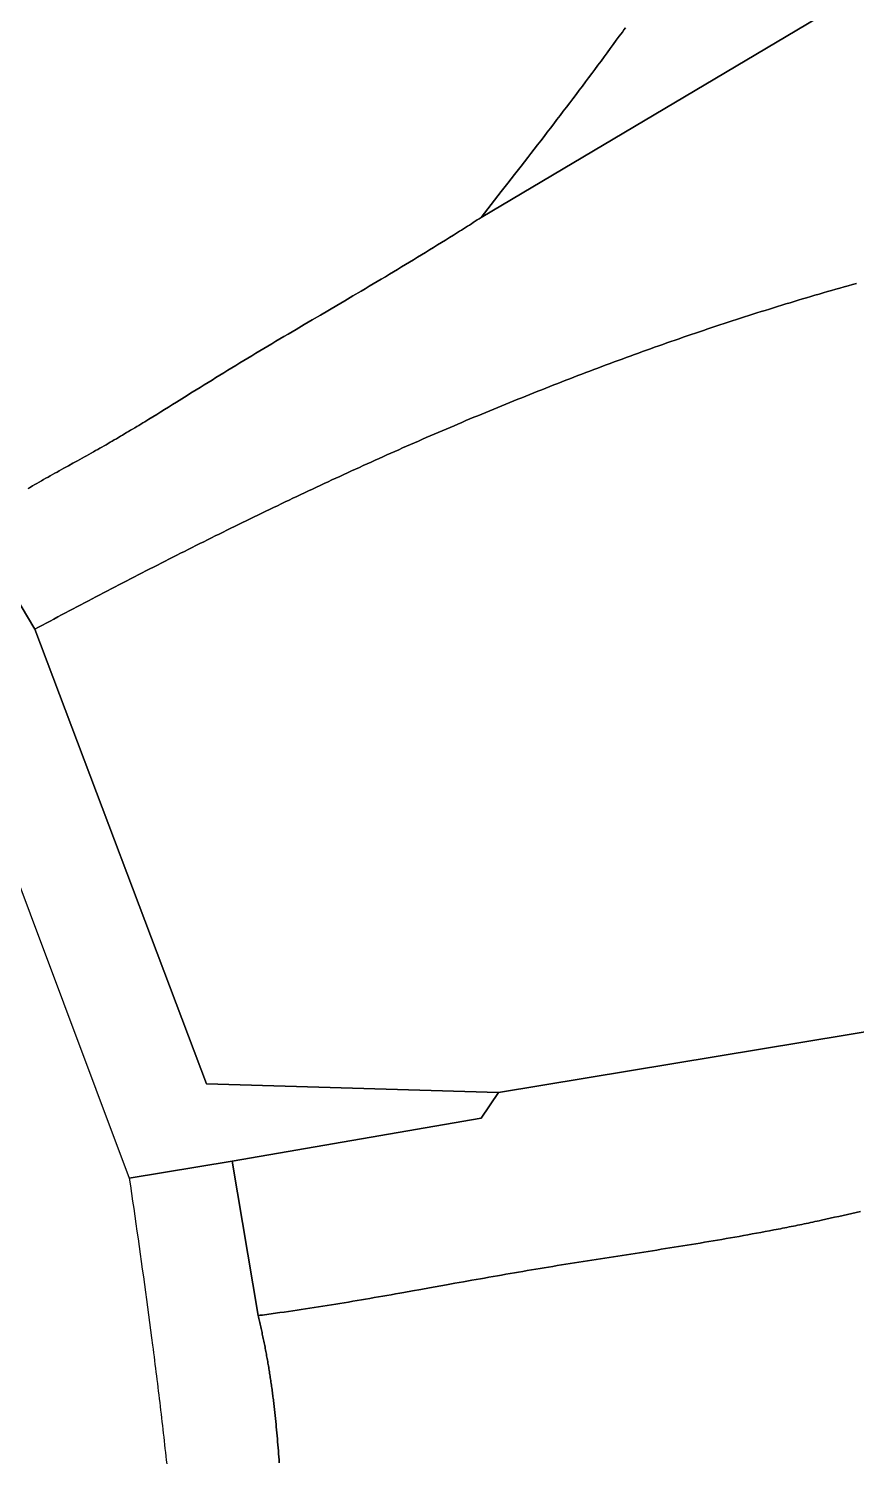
# Model space of a CAD drawing. Header units: millimetres. Extents: x -97041 to 275168, y -12500 to 263793.
# Drawn here: x 207729 to 236055, y 18718 to 67810 of the extents above; entities that cross this region are included whole.
import ezdxf

# ---------------------------------------------------------------- set-up
doc = ezdxf.new("R2010")
doc.units = ezdxf.units.MM
doc.layers.add('CLOSED_AREAS', color=7, linetype='Continuous')

msp = doc.modelspace()

# ---------------------------------------------------------------- linework, layer by layer
at = {"layer": 'CLOSED_AREAS'}
for points in [[(252153.116, 78532.626), (223216.131, 61346.701), (223149.023, 61303.226), (223081.847, 61259.814), (223014.606, 61216.465), (222947.3, 61173.178), (222879.929, 61129.951), (222812.495, 61086.785), (222744.999, 61043.678), (222677.442, 61000.63), (222609.825, 60957.639), (222542.148, 60914.706), (222474.413, 60871.829), (222406.621, 60829.007), (222338.772, 60786.24), (222270.867, 60743.527), (222134.896, 60658.26), (221998.715, 60573.199), (221862.331, 60488.338), (221725.752, 60403.671), (221588.986, 60319.192), (221452.04, 60234.894), (221314.923, 60150.77), (221177.642, 60066.816), (221040.204, 59983.024), (220902.618, 59899.389), (220764.891, 59815.903), (220627.03, 59732.562), (220489.045, 59649.358), (220350.941, 59566.285), (220212.727, 59483.337), (220074.411, 59400.508), (219936.001, 59317.791), (219797.503, 59235.181), (219658.926, 59152.67), (219520.278, 59070.253), (219381.566, 58987.924), (219242.797, 58905.676), (219103.98, 58823.503), (218826.232, 58659.357), (218548.383, 58495.435), (218270.495, 58331.688), (217714.845, 58004.519), (217437.208, 57840.996), (217159.778, 57677.447), (216882.616, 57513.824), (216744.156, 57431.968), (216605.786, 57350.074), (216467.513, 57268.137), (216329.347, 57186.149), (216191.294, 57104.105), (216053.362, 57021.998), (215915.558, 56939.823), (215777.892, 56857.572), (215640.37, 56775.24), (215502.999, 56692.82), (215365.789, 56610.306), (215228.745, 56527.692), (215091.877, 56444.971), (214955.192, 56362.138), (214818.697, 56279.186), (214682.401, 56196.108), (214546.31, 56112.899), (214410.433, 56029.552), (214274.771, 55946.065), (214139.302, 55862.448), (214003.996, 55778.714), (213868.826, 55694.877), (213733.761, 55610.952), (213598.773, 55526.952), (213328.915, 55358.781), (213059.019, 55190.477), (212788.855, 55022.149), (212653.601, 54938.011), (212518.193, 54853.908), (212382.603, 54769.854), (212246.802, 54685.863), (212110.761, 54601.95), (211974.452, 54518.127), (211837.844, 54434.408), (211700.911, 54350.808), (211632.312, 54309.057), (211563.622, 54267.34), (211494.835, 54225.66), (211425.949, 54184.018), (211356.959, 54142.416), (211287.863, 54100.856), (211218.656, 54059.339), (211149.335, 54017.867), (211079.897, 53976.442), (211010.337, 53935.066), (210940.653, 53893.739), (210870.84, 53852.465), (210800.895, 53811.245), (210730.814, 53770.08), (210660.594, 53728.972), (210590.231, 53687.923), (210519.722, 53646.935), (210449.063, 53606.009), (210378.25, 53565.148), (210307.28, 53524.352), (210236.149, 53483.624), (210164.853, 53442.964), (210093.389, 53402.376), (210021.754, 53361.861), (209944.518, 53318.368), (209867.101, 53274.954), (209789.525, 53231.614), (209711.812, 53188.341), (209633.984, 53145.128), (209556.063, 53101.969), (209400.03, 53015.786), (209243.888, 52929.742), (209087.812, 52843.784), (208931.979, 52757.861), (208854.208, 52714.897), (208776.563, 52671.922), (208699.067, 52628.93), (208621.741, 52585.914), (208544.607, 52542.869), (208467.687, 52499.787), (208391.003, 52456.663), (208314.577, 52413.489), (208238.431, 52370.259), (208162.587, 52326.968), (208087.067, 52283.607), (208011.893, 52240.172), (207937.086, 52196.655), (207862.669, 52153.05), (207825.613, 52131.213), (207788.663, 52109.351), (207751.822, 52087.464), (207715.091, 52065.551)], [(228150.516, 67838.04), (228099.139, 67766.837), (228047.669, 67695.632), (227944.452, 67553.216), (227840.868, 67410.786), (227736.921, 67268.337), (227632.616, 67125.864), (227527.957, 66983.362), (227422.948, 66840.825), (227317.594, 66698.248), (227211.899, 66555.626), (227105.868, 66412.953), (226999.504, 66270.224), (226892.811, 66127.435), (226785.796, 65984.579), (226678.46, 65841.651), (226570.81, 65698.647), (226462.849, 65555.561), (226354.581, 65412.387), (226246.011, 65269.121), (226137.143, 65125.757), (226027.981, 64982.289), (225918.531, 64838.714), (225808.795, 64695.025), (225698.778, 64551.216), (225588.486, 64407.284), (225477.921, 64263.222), (225367.088, 64119.026), (225255.992, 63974.689), (225144.637, 63830.208), (225033.027, 63685.576), (224921.167, 63540.788), (224809.06, 63395.839), (224696.712, 63250.724), (224584.125, 63105.437), (224358.258, 62814.328), (224131.492, 62522.469), (223903.861, 62229.82), (223675.402, 61936.336), (223216.131, 61346.701), (252153.116, 78532.626)], [(207715.091, 52065.551), (207751.822, 52087.464), (207788.663, 52109.351), (207825.613, 52131.213), (207862.669, 52153.05), (207937.086, 52196.655), (208011.893, 52240.172), (208087.067, 52283.607), (208162.587, 52326.968), (208238.431, 52370.259), (208314.577, 52413.489), (208391.003, 52456.663), (208467.687, 52499.787), (208544.607, 52542.869), (208621.741, 52585.914), (208699.067, 52628.93), (208776.563, 52671.922), (208854.208, 52714.897), (208931.979, 52757.861), (209087.812, 52843.784), (209243.888, 52929.742), (209400.03, 53015.786), (209556.063, 53101.969), (209633.984, 53145.128), (209711.812, 53188.341), (209789.525, 53231.614), (209867.101, 53274.954), (209944.518, 53318.368), (210021.754, 53361.861), (210093.389, 53402.376), (210164.853, 53442.964), (210236.149, 53483.624), (210307.28, 53524.352), (210378.25, 53565.148), (210449.063, 53606.009), (210519.722, 53646.935), (210590.231, 53687.923), (210660.594, 53728.972), (210730.814, 53770.08), (210800.895, 53811.245), (210870.84, 53852.465), (210940.653, 53893.739), (211010.337, 53935.066), (211079.897, 53976.442), (211149.335, 54017.867), (211218.656, 54059.339), (211287.863, 54100.856), (211356.959, 54142.416), (211425.949, 54184.018), (211494.835, 54225.66), (211563.622, 54267.34), (211632.312, 54309.057), (211700.911, 54350.808), (211837.844, 54434.408), (211974.452, 54518.127), (212110.761, 54601.95), (212246.802, 54685.863), (212382.603, 54769.854), (212518.193, 54853.908), (212653.601, 54938.011), (212788.855, 55022.149), (213059.019, 55190.477), (213328.915, 55358.781), (213598.773, 55526.952), (213733.761, 55610.952), (213868.826, 55694.877), (214003.996, 55778.714), (214139.302, 55862.448), (214274.771, 55946.065), (214410.433, 56029.552), (214546.31, 56112.899), (214682.401, 56196.108), (214818.697, 56279.186), (214955.192, 56362.138), (215091.877, 56444.971), (215228.745, 56527.692), (215365.789, 56610.306), (215502.999, 56692.82), (215640.37, 56775.24), (215777.892, 56857.572), (215915.558, 56939.823), (216053.362, 57021.998), (216191.294, 57104.105), (216329.347, 57186.149), (216467.513, 57268.137), (216605.786, 57350.074), (216744.156, 57431.968), (216882.616, 57513.824), (217159.778, 57677.447), (217437.208, 57840.996), (217714.845, 58004.519), (218270.495, 58331.688), (218548.383, 58495.435), (218826.232, 58659.357), (219103.98, 58823.503), (219242.797, 58905.676), (219381.566, 58987.924), (219520.278, 59070.253), (219658.926, 59152.67), (219797.503, 59235.181), (219936.001, 59317.791), (220074.411, 59400.508), (220212.727, 59483.337), (220350.941, 59566.285), (220489.045, 59649.358), (220627.03, 59732.562), (220764.891, 59815.903), (220902.618, 59899.389), (221040.204, 59983.024), (221177.642, 60066.816), (221314.923, 60150.77), (221452.04, 60234.894), (221588.986, 60319.192), (221725.752, 60403.671), (221862.331, 60488.338), (221998.715, 60573.199), (222134.896, 60658.26), (222270.867, 60743.527), (222338.772, 60786.24), (222406.621, 60829.007), (222474.413, 60871.829), (222542.148, 60914.706), (222609.825, 60957.639), (222677.442, 61000.63), (222744.999, 61043.678), (222812.495, 61086.785), (222879.929, 61129.951), (222947.3, 61173.178), (223014.606, 61216.465), (223081.847, 61259.814), (223149.023, 61303.226), (223216.131, 61346.701), (223675.402, 61936.336), (223903.861, 62229.82), (224131.492, 62522.469), (224358.258, 62814.328), (224584.125, 63105.437), (224696.712, 63250.724), (224809.06, 63395.839), (224921.167, 63540.788), (225033.027, 63685.576), (225144.637, 63830.208), (225255.992, 63974.689), (225367.088, 64119.026), (225477.921, 64263.222), (225588.486, 64407.284), (225698.778, 64551.216), (225808.795, 64695.025), (225918.531, 64838.714), (226027.981, 64982.289), (226137.143, 65125.757), (226246.011, 65269.121), (226354.581, 65412.387), (226462.849, 65555.561), (226570.81, 65698.647), (226678.46, 65841.651), (226785.796, 65984.579), (226892.811, 66127.435), (226999.504, 66270.224), (227105.868, 66412.953), (227211.899, 66555.626), (227317.594, 66698.248), (227422.948, 66840.825), (227527.957, 66983.362), (227632.616, 67125.864), (227736.921, 67268.337), (227840.868, 67410.786), (227944.452, 67553.216), (228047.669, 67695.632), (228099.139, 67766.837), (228150.516, 67838.04)], [(206128.131, 50281.119), (207939.753, 47245.429), (208070.326, 47315.441), (208200.932, 47385.374), (208331.571, 47455.228), (208462.243, 47525), (208592.949, 47594.692), (208723.689, 47664.302), (208854.463, 47733.83), (208985.272, 47803.274), (209116.115, 47872.634), (209246.993, 47941.911), (209377.906, 48011.102), (209508.855, 48080.207), (209639.84, 48149.226), (209770.861, 48218.158), (209901.918, 48287.002), (210033.011, 48355.757), (210164.142, 48424.424), (210295.31, 48493.001), (210426.515, 48561.487), (210557.758, 48629.883), (210689.039, 48698.186), (210820.358, 48766.398), (210951.716, 48834.516), (211083.112, 48902.541), (211214.548, 48970.471), (211346.023, 49038.306), (211477.537, 49106.046), (211609.092, 49173.689), (211740.686, 49241.236), (211872.321, 49308.684), (212003.997, 49376.035), (212135.714, 49443.286), (212267.472, 49510.438), (212399.272, 49577.489), (212531.113, 49644.44), (212662.996, 49711.289), (212794.922, 49778.035), (212926.891, 49844.679), (213058.902, 49911.219), (213190.957, 49977.655), (213323.055, 50043.986), (213455.197, 50110.211), (213587.383, 50176.33), (213719.613, 50242.342), (213851.887, 50308.247), (213984.207, 50374.043), (214116.571, 50439.731), (214248.981, 50505.309), (214381.437, 50570.776), (214513.938, 50636.133), (214646.486, 50701.379), (214779.08, 50766.512), (214911.721, 50831.532), (215044.409, 50896.439), (215177.144, 50961.232), (215309.927, 51025.91), (215442.758, 51090.472), (215575.636, 51154.918), (215708.564, 51219.248), (215841.539, 51283.459), (215974.564, 51347.553), (216107.638, 51411.528), (216240.761, 51475.384), (216373.935, 51539.119), (216507.158, 51602.734), (216640.431, 51666.227), (216773.755, 51729.598), (216907.13, 51792.846), (217040.556, 51855.971), (217174.034, 51918.972), (217307.563, 51981.848), (217441.144, 52044.599), (217574.777, 52107.224), (217708.463, 52169.721), (217842.201, 52232.092), (217975.993, 52294.334), (218109.838, 52356.448), (218243.736, 52418.433), (218377.688, 52480.287), (218511.695, 52542.011), (218645.756, 52603.603), (218779.871, 52665.063), (218914.042, 52726.391), (219048.267, 52787.585), (219182.549, 52848.646), (219316.886, 52909.571), (219451.279, 52970.362), (219585.728, 53031.016), (219720.234, 53091.534), (219854.797, 53151.914), (219989.417, 53212.157), (220124.094, 53272.261), (220258.829, 53332.225), (220393.622, 53392.05), (220528.473, 53451.734), (220663.383, 53511.277), (220798.352, 53570.678), (220933.379, 53629.936), (221068.466, 53689.051), (221203.613, 53748.023), (221338.819, 53806.849), (221474.086, 53865.531), (221609.413, 53924.066), (221744.801, 53982.455), (221880.249, 54040.697), (222015.759, 54098.791), (222151.331, 54156.736), (222286.964, 54214.532), (222422.659, 54272.179), (222558.417, 54329.674), (222694.237, 54387.019), (222830.121, 54444.212), (222966.067, 54501.252), (223102.077, 54558.139), (223238.15, 54614.873), (223374.288, 54671.452), (223510.489, 54727.875), (223646.756, 54784.143), (223783.087, 54840.255), (223919.483, 54896.209), (224055.945, 54952.006), (224192.472, 55007.644), (224329.065, 55063.123), (224465.724, 55118.442), (224602.45, 55173.601), (224739.242, 55228.599), (224876.101, 55283.435), (225013.028, 55338.109), (225150.022, 55392.619), (225287.084, 55446.966), (225424.214, 55501.149), (225561.413, 55555.166), (225698.68, 55609.018), (225836.016, 55662.703), (225973.421, 55716.221), (226110.896, 55769.572), (226248.44, 55822.754), (226386.055, 55875.768), (226523.739, 55928.611), (226661.495, 55981.285), (226799.321, 56033.787), (226937.218, 56086.117), (227075.186, 56138.276), (227213.227, 56190.261), (227351.339, 56242.073), (227489.523, 56293.71), (227627.78, 56345.173), (227766.109, 56396.459), (227904.512, 56447.57), (228042.988, 56498.504), (228181.537, 56549.26), (228320.16, 56599.837), (228458.858, 56650.236), (228597.629, 56700.455), (228736.476, 56750.495), (228875.397, 56800.353), (229014.394, 56850.029), (229153.466, 56899.523), (229292.613, 56948.835), (229431.837, 56997.963), (229571.137, 57046.906), (229710.514, 57095.665), (229849.967, 57144.238), (229989.498, 57192.626), (230129.106, 57240.826), (230268.792, 57288.839), (230408.555, 57336.663), (230548.397, 57384.299), (230688.318, 57431.745), (230828.317, 57479.001), (230968.395, 57526.066), (231108.552, 57572.94), (231248.79, 57619.622), (231389.106, 57666.111), (231529.503, 57712.406), (231669.981, 57758.507), (231810.539, 57804.414), (231951.178, 57850.125), (232091.898, 57895.64), (232232.7, 57940.958), (232373.584, 57986.079), (232514.55, 58031.001), (232655.598, 58075.725), (232796.728, 58120.25), (232937.942, 58164.574), (233079.238, 58208.698), (233220.618, 58252.62), (233362.082, 58296.341), (233503.629, 58339.858), (233645.261, 58383.172), (233786.978, 58426.283), (233928.779, 58469.188), (234070.665, 58511.888), (234212.637, 58554.382), (234354.694, 58596.67), (234496.837, 58638.75), (234639.066, 58680.622), (234781.382, 58722.286), (234923.784, 58763.74), (235066.273, 58804.984), (235208.85, 58846.018), (235351.514, 58886.84), (235494.266, 58927.45), (235637.106, 58967.848), (235780.034, 59008.032), (235923.051, 59048.003), (236066.157, 59087.758)], [(236066.157, 59087.758), (235923.051, 59048.003), (235780.034, 59008.032), (235637.106, 58967.848), (235494.266, 58927.45), (235351.514, 58886.84), (235208.85, 58846.018), (235066.273, 58804.984), (234923.784, 58763.74), (234781.382, 58722.286), (234639.066, 58680.622), (234496.837, 58638.75), (234354.694, 58596.67), (234212.637, 58554.382), (234070.665, 58511.888), (233928.779, 58469.188), (233786.978, 58426.283), (233645.261, 58383.172), (233503.629, 58339.858), (233362.082, 58296.341), (233220.618, 58252.62), (233079.238, 58208.698), (232937.942, 58164.574), (232796.728, 58120.25), (232655.598, 58075.725), (232514.55, 58031.001), (232373.584, 57986.079), (232232.7, 57940.958), (232091.898, 57895.64), (231951.178, 57850.125), (231810.539, 57804.414), (231669.981, 57758.507), (231529.503, 57712.406), (231389.106, 57666.111), (231248.79, 57619.622), (231108.552, 57572.94), (230968.395, 57526.066), (230828.317, 57479.001), (230688.318, 57431.745), (230548.397, 57384.299), (230408.555, 57336.663), (230268.792, 57288.839), (230129.106, 57240.826), (229989.498, 57192.626), (229849.967, 57144.238), (229710.514, 57095.665), (229571.137, 57046.906), (229431.837, 56997.963), (229292.613, 56948.835), (229153.466, 56899.523), (229014.394, 56850.029), (228875.397, 56800.353), (228736.476, 56750.495), (228597.629, 56700.455), (228458.858, 56650.236), (228320.16, 56599.837), (228181.537, 56549.26), (228042.988, 56498.504), (227904.512, 56447.57), (227766.109, 56396.459), (227627.78, 56345.173), (227489.523, 56293.71), (227351.339, 56242.073), (227213.227, 56190.261), (227075.186, 56138.276), (226937.218, 56086.117), (226799.321, 56033.787), (226661.495, 55981.285), (226523.739, 55928.611), (226386.055, 55875.768), (226248.44, 55822.754), (226110.896, 55769.572), (225973.421, 55716.221), (225836.016, 55662.703), (225698.68, 55609.018), (225561.413, 55555.166), (225424.214, 55501.149), (225287.084, 55446.966), (225150.022, 55392.619), (225013.028, 55338.109), (224876.101, 55283.435), (224739.242, 55228.599), (224602.45, 55173.601), (224465.724, 55118.442), (224329.065, 55063.123), (224192.472, 55007.644), (224055.945, 54952.006), (223919.483, 54896.209), (223783.087, 54840.255), (223646.756, 54784.143), (223510.489, 54727.875), (223374.288, 54671.452), (223238.15, 54614.873), (223102.077, 54558.139), (222966.067, 54501.252), (222830.121, 54444.212), (222694.237, 54387.019), (222558.417, 54329.674), (222422.659, 54272.179), (222286.964, 54214.532), (222151.331, 54156.736), (222015.759, 54098.791), (221880.249, 54040.697), (221744.801, 53982.455), (221609.413, 53924.066), (221474.086, 53865.531), (221338.819, 53806.849), (221203.613, 53748.023), (221068.466, 53689.051), (220933.379, 53629.936), (220798.352, 53570.678), (220663.383, 53511.277), (220528.473, 53451.734), (220393.622, 53392.05), (220258.829, 53332.225), (220124.094, 53272.261), (219989.417, 53212.157), (219854.797, 53151.914), (219720.234, 53091.534), (219585.728, 53031.016), (219451.279, 52970.362), (219316.886, 52909.571), (219182.549, 52848.646), (219048.267, 52787.585), (218914.042, 52726.391), (218779.871, 52665.063), (218645.756, 52603.603), (218511.695, 52542.011), (218377.688, 52480.287), (218243.736, 52418.433), (218109.838, 52356.448), (217975.993, 52294.334), (217842.201, 52232.092), (217708.463, 52169.721), (217574.777, 52107.224), (217441.144, 52044.599), (217307.563, 51981.848), (217174.034, 51918.972), (217040.556, 51855.971), (216907.13, 51792.846), (216773.755, 51729.598), (216640.431, 51666.227), (216507.158, 51602.734), (216373.935, 51539.119), (216240.761, 51475.384), (216107.638, 51411.528), (215974.564, 51347.553), (215841.539, 51283.459), (215708.564, 51219.248), (215575.636, 51154.918), (215442.758, 51090.472), (215309.927, 51025.91), (215177.144, 50961.232), (215044.409, 50896.439), (214911.721, 50831.532), (214779.08, 50766.512), (214646.486, 50701.379), (214513.938, 50636.133), (214381.437, 50570.776), (214248.981, 50505.309), (214116.571, 50439.731), (213984.207, 50374.043), (213851.887, 50308.247), (213719.613, 50242.342), (213587.383, 50176.33), (213455.197, 50110.211), (213323.055, 50043.986), (213190.957, 49977.655), (213058.902, 49911.219), (212926.891, 49844.679), (212794.922, 49778.035), (212662.996, 49711.289), (212531.113, 49644.44), (212399.272, 49577.489), (212267.472, 49510.438), (212135.714, 49443.286), (212003.997, 49376.035), (211872.321, 49308.684), (211740.686, 49241.236), (211609.092, 49173.689), (211477.537, 49106.046), (211346.023, 49038.306), (211214.548, 48970.471), (211083.112, 48902.541), (210951.716, 48834.516), (210820.358, 48766.398), (210689.039, 48698.186), (210557.758, 48629.883), (210426.515, 48561.487), (210295.31, 48493.001), (210164.142, 48424.424), (210033.011, 48355.757), (209901.918, 48287.002), (209770.861, 48218.158), (209639.84, 48149.226), (209508.855, 48080.207), (209377.906, 48011.102), (209246.993, 47941.911), (209116.115, 47872.634), (208985.272, 47803.274), (208854.463, 47733.83), (208723.689, 47664.302), (208592.949, 47594.692), (208462.243, 47525), (208331.571, 47455.228), (208200.932, 47385.374), (208070.326, 47315.441), (207939.753, 47245.429), (213815.283, 31675.274), (223803.684, 31381.498), (252226.56, 36081.922)], [(252226.56, 36081.922), (223803.684, 31381.498), (223216.131, 30500.168), (214696.612, 29031.286), (215577.942, 23743.309), (215652.427, 23752.996), (215726.871, 23762.763), (215801.276, 23772.607), (215875.641, 23782.53), (215949.968, 23792.528), (216024.256, 23802.602), (216098.506, 23812.75), (216172.719, 23822.972), (216246.894, 23833.266), (216321.033, 23843.633), (216469.202, 23864.576), (216617.23, 23885.795), (216765.119, 23907.282), (216912.874, 23929.029), (217060.498, 23951.029), (217207.994, 23973.275), (217355.367, 23995.758), (217502.619, 24018.472), (217649.753, 24041.409), (217796.774, 24064.561), (217943.686, 24087.921), (218090.49, 24111.481), (218237.192, 24135.235), (218383.794, 24159.173), (218530.3, 24183.29), (218676.713, 24207.577), (218823.037, 24232.027), (218969.276, 24256.632), (219115.433, 24281.385), (219261.511, 24306.278), (219407.514, 24331.304), (219553.445, 24356.455), (219699.309, 24381.725), (219845.108, 24407.104), (219990.845, 24432.587), (220136.526, 24458.165), (220282.152, 24483.83), (220427.727, 24509.576), (220573.256, 24535.395), (220864.186, 24587.221), (221154.969, 24639.248), (221445.634, 24691.416), (222026.722, 24795.936), (222317.2, 24848.167), (222607.672, 24900.3), (222898.166, 24952.274), (223188.709, 25004.028), (223334.008, 25029.805), (223479.33, 25055.504), (223624.678, 25081.118), (223770.057, 25106.64), (223915.468, 25132.063), (224060.917, 25157.378), (224206.406, 25182.578), (224351.939, 25207.656), (224497.519, 25232.604), (224643.15, 25257.415), (224788.836, 25282.081), (224934.579, 25306.595), (225082.156, 25331.246), (225229.794, 25355.742), (225377.49, 25380.091), (225525.244, 25404.301), (225673.051, 25428.38), (225820.912, 25452.336), (225968.823, 25476.178), (226116.782, 25499.914), (226264.788, 25523.551), (226412.838, 25547.099), (226560.93, 25570.565), (226709.063, 25593.958), (227005.44, 25640.556), (227301.953, 25686.959), (227598.585, 25733.233), (227895.32, 25779.443), (228192.142, 25825.655), (228489.033, 25871.935), (228785.978, 25918.348), (229082.959, 25964.961), (229231.458, 25988.362), (229379.96, 26011.838), (229528.464, 26035.396), (229676.965, 26059.045), (229825.464, 26082.794), (229973.958, 26106.649), (230122.444, 26130.62), (230270.92, 26154.715), (230419.386, 26178.942), (230567.837, 26203.308), (230716.273, 26227.824), (230864.692, 26252.495), (231013.09, 26277.331), (231161.467, 26302.341), (231309.82, 26327.531), (231458.147, 26352.911), (231606.446, 26378.488), (231754.715, 26404.271), (231902.951, 26430.269), (232051.154, 26456.488), (232199.32, 26482.938), (232347.448, 26509.626), (232495.535, 26536.562), (232643.58, 26563.752), (232791.581, 26591.206), (232939.535, 26618.931), (233087.44, 26646.936), (233235.294, 26675.228), (233309.202, 26689.485), (233383.096, 26703.817), (233456.976, 26718.225), (233530.842, 26732.71), (233604.694, 26747.274), (233678.532, 26761.916), (233752.355, 26776.639), (233826.163, 26791.443), (233899.955, 26806.329), (233973.732, 26821.298), (234047.494, 26836.352), (234121.239, 26851.491), (234194.968, 26866.716), (234268.68, 26882.029), (234342.376, 26897.43), (234416.054, 26912.92), (234490.6, 26928.688), (234565.128, 26944.546), (234639.639, 26960.49), (234714.132, 26976.517), (234788.607, 26992.624), (234863.065, 27008.808), (235011.927, 27041.394), (235160.72, 27074.25), (235309.444, 27107.35), (235458.098, 27140.67), (235606.684, 27174.184), (235755.201, 27207.867), (235903.65, 27241.694), (236052.031, 27275.64), (236200.345, 27309.679)], [(216304.306, 18695.771), (216297.383, 18799.871), (216290.227, 18903.876), (216282.835, 19007.781), (216275.2, 19111.587), (216267.318, 19215.29), (216259.184, 19318.889), (216250.793, 19422.382), (216242.141, 19525.766), (216233.222, 19629.04), (216224.032, 19732.202), (216214.566, 19835.249), (216204.819, 19938.18), (216194.786, 20040.992), (216189.66, 20092.353), (216184.461, 20143.684), (216179.189, 20194.984), (216173.841, 20246.253), (216168.419, 20297.491), (216162.921, 20348.698), (216157.346, 20399.873), (216151.695, 20451.016), (216145.966, 20502.127), (216140.159, 20553.206), (216134.272, 20604.251), (216128.307, 20655.265), (216122.261, 20706.244), (216116.135, 20757.191), (216109.928, 20808.104), (216103.638, 20858.983), (216097.267, 20909.828), (216090.812, 20960.638), (216084.273, 21011.414), (216077.65, 21062.155), (216070.943, 21112.86), (216064.149, 21163.53), (216057.27, 21214.165), (216050.304, 21264.764), (216043.25, 21315.326), (216036.109, 21365.852), (216028.879, 21416.341), (216021.56, 21466.794), (216014.151, 21517.209), (216006.652, 21567.587), (215999.061, 21617.927), (215991.379, 21668.229), (215983.605, 21718.493), (215975.738, 21768.718), (215967.778, 21818.905), (215959.723, 21869.053), (215951.574, 21919.162), (215943.33, 21969.231), (215934.99, 22019.26), (215926.553, 22069.25), (215918.019, 22119.199), (215909.387, 22169.108), (215900.658, 22218.976), (215891.829, 22268.803), (215882.9, 22318.589), (215873.872, 22368.333), (215864.743, 22418.036), (215855.512, 22467.696), (215846.18, 22517.315), (215836.744, 22566.89), (215827.206, 22616.424), (215817.564, 22665.914), (215807.817, 22715.361), (215797.966, 22764.764), (215788.009, 22814.124), (215777.945, 22863.44), (215767.775, 22912.711), (215757.497, 22961.938), (215747.111, 23011.12), (215736.617, 23060.257), (215726.013, 23109.349), (215715.3, 23158.395), (215704.475, 23207.396), (215693.54, 23256.35), (215682.493, 23305.259), (215671.334, 23354.12), (215660.061, 23402.935), (215648.676, 23451.703), (215637.176, 23500.424), (215625.561, 23549.097), (215613.831, 23597.722), (215601.985, 23646.299), (215590.022, 23694.828), (215577.942, 23743.309), (214696.612, 29031.286), (211171.294, 28443.733), (211209.287, 28184.516), (211247.167, 27925.252), (211284.924, 27665.937), (211322.551, 27406.569), (211360.04, 27147.143), (211397.382, 26887.657), (211434.57, 26628.106), (211471.596, 26368.489), (211508.45, 26108.8), (211545.126, 25849.038), (211581.615, 25589.198), (211617.908, 25329.277), (211653.999, 25069.272), (211689.878, 24809.179), (211725.537, 24548.996), (211760.969, 24288.718), (211796.166, 24028.343), (211831.118, 23767.866), (211865.818, 23507.286), (211900.259, 23246.597), (211934.431, 22985.798), (211968.326, 22724.884), (211985.168, 22594.383), (212001.938, 22463.852), (212018.634, 22333.29), (212035.256, 22202.699), (212051.803, 22072.076), (212068.274, 21941.421), (212084.668, 21810.734), (212100.983, 21680.015), (212117.219, 21549.264), (212133.375, 21418.478), (212149.45, 21287.66), (212165.442, 21156.807), (212181.351, 21025.92), (212197.176, 20894.997), (212212.916, 20764.04), (212228.569, 20633.046), (212244.134, 20502.017), (212259.612, 20370.951), (212275, 20239.848), (212290.297, 20108.707), (212305.503, 19977.529), (212320.617, 19846.312), (212335.637, 19715.056), (212350.563, 19583.762), (212365.393, 19452.427), (212380.127, 19321.053), (212394.763, 19189.639), (212409.301, 19058.183), (212423.739, 18926.687), (212438.077, 18795.149), (212452.312, 18663.568)], [(236200.345, 27309.679), (236052.031, 27275.64), (235903.65, 27241.694), (235755.201, 27207.867), (235606.684, 27174.184), (235458.098, 27140.67), (235309.444, 27107.35), (235160.72, 27074.25), (235011.927, 27041.394), (234863.065, 27008.808), (234788.607, 26992.624), (234714.132, 26976.517), (234639.639, 26960.49), (234565.128, 26944.546), (234490.6, 26928.688), (234416.054, 26912.92), (234342.376, 26897.43), (234268.68, 26882.029), (234194.968, 26866.716), (234121.239, 26851.491), (234047.494, 26836.352), (233973.732, 26821.298), (233899.955, 26806.329), (233826.163, 26791.443), (233752.355, 26776.639), (233678.532, 26761.916), (233604.694, 26747.274), (233530.842, 26732.71), (233456.976, 26718.225), (233383.096, 26703.817), (233309.202, 26689.485), (233235.294, 26675.228), (233087.44, 26646.936), (232939.535, 26618.931), (232791.581, 26591.206), (232643.58, 26563.752), (232495.535, 26536.562), (232347.448, 26509.626), (232199.32, 26482.938), (232051.154, 26456.488), (231902.951, 26430.269), (231754.715, 26404.271), (231606.446, 26378.488), (231458.147, 26352.911), (231309.82, 26327.531), (231161.467, 26302.341), (231013.09, 26277.331), (230864.692, 26252.495), (230716.273, 26227.824), (230567.837, 26203.308), (230419.386, 26178.942), (230270.92, 26154.715), (230122.444, 26130.62), (229973.958, 26106.649), (229825.464, 26082.794), (229676.965, 26059.045), (229528.464, 26035.396), (229379.96, 26011.838), (229231.458, 25988.362), (229082.959, 25964.961), (228785.978, 25918.348), (228489.033, 25871.935), (228192.142, 25825.655), (227895.32, 25779.443), (227598.585, 25733.233), (227301.953, 25686.959), (227005.44, 25640.556), (226709.063, 25593.958), (226560.93, 25570.565), (226412.838, 25547.099), (226264.788, 25523.551), (226116.782, 25499.914), (225968.823, 25476.178), (225820.912, 25452.336), (225673.051, 25428.38), (225525.244, 25404.301), (225377.49, 25380.091), (225229.794, 25355.742), (225082.156, 25331.246), (224934.579, 25306.595), (224788.836, 25282.081), (224643.15, 25257.415), (224497.519, 25232.604), (224351.939, 25207.656), (224206.406, 25182.578), (224060.917, 25157.378), (223915.468, 25132.063), (223770.057, 25106.64), (223624.678, 25081.118), (223479.33, 25055.504), (223334.008, 25029.805), (223188.709, 25004.028), (222898.166, 24952.274), (222607.672, 24900.3), (222317.2, 24848.167), (222026.722, 24795.936), (221445.634, 24691.416), (221154.969, 24639.248), (220864.186, 24587.221), (220573.256, 24535.395), (220427.727, 24509.576), (220282.152, 24483.83), (220136.526, 24458.165), (219990.845, 24432.587), (219845.108, 24407.104), (219699.309, 24381.725), (219553.445, 24356.455), (219407.514, 24331.304), (219261.511, 24306.278), (219115.433, 24281.385), (218969.276, 24256.632), (218823.037, 24232.027), (218676.713, 24207.577), (218530.3, 24183.29), (218383.794, 24159.173), (218237.192, 24135.235), (218090.49, 24111.481), (217943.686, 24087.921), (217796.774, 24064.561), (217649.753, 24041.409), (217502.619, 24018.472), (217355.367, 23995.758), (217207.994, 23973.275), (217060.498, 23951.029), (216912.874, 23929.029), (216765.119, 23907.282), (216617.23, 23885.795), (216469.202, 23864.576), (216321.033, 23843.633), (216246.894, 23833.266), (216172.719, 23822.972), (216098.506, 23812.75), (216024.256, 23802.602), (215949.968, 23792.528), (215875.641, 23782.53), (215801.276, 23772.607), (215726.871, 23762.763), (215652.427, 23752.996), (215577.942, 23743.309), (215590.022, 23694.828), (215601.985, 23646.299), (215613.831, 23597.722), (215625.561, 23549.097), (215637.176, 23500.424), (215648.676, 23451.703), (215660.061, 23402.935), (215671.334, 23354.12), (215682.493, 23305.259), (215693.54, 23256.35), (215704.475, 23207.396), (215715.3, 23158.395), (215726.013, 23109.349), (215736.617, 23060.257), (215747.111, 23011.12), (215757.497, 22961.938), (215767.775, 22912.711), (215777.945, 22863.44), (215788.009, 22814.124), (215797.966, 22764.764), (215807.817, 22715.361), (215817.564, 22665.914), (215827.206, 22616.424), (215836.744, 22566.89), (215846.18, 22517.315), (215855.512, 22467.696), (215864.743, 22418.036), (215873.872, 22368.333), (215882.9, 22318.589), (215891.829, 22268.803), (215900.658, 22218.976), (215909.387, 22169.108), (215918.019, 22119.199), (215926.553, 22069.25), (215934.99, 22019.26), (215943.33, 21969.231), (215951.574, 21919.162), (215959.723, 21869.053), (215967.778, 21818.905), (215975.738, 21768.718), (215983.605, 21718.493), (215991.379, 21668.229), (215999.061, 21617.927), (216006.652, 21567.587), (216014.151, 21517.209), (216021.56, 21466.794), (216028.879, 21416.341), (216036.109, 21365.852), (216043.25, 21315.326), (216050.304, 21264.764), (216057.27, 21214.165), (216064.149, 21163.53), (216070.943, 21112.86), (216077.65, 21062.155), (216084.273, 21011.414), (216090.812, 20960.638), (216097.267, 20909.828), (216103.638, 20858.983), (216109.928, 20808.104), (216116.135, 20757.191), (216122.261, 20706.244), (216128.307, 20655.265), (216134.272, 20604.251), (216140.159, 20553.206), (216145.966, 20502.127), (216151.695, 20451.016), (216157.346, 20399.873), (216162.921, 20348.698), (216168.419, 20297.491), (216173.841, 20246.253), (216179.189, 20194.984), (216184.461, 20143.684), (216189.66, 20092.353), (216194.786, 20040.992), (216204.819, 19938.18), (216214.566, 19835.249), (216224.032, 19732.202), (216233.222, 19629.04), (216242.141, 19525.766), (216250.793, 19422.382), (216259.184, 19318.889), (216267.318, 19215.29), (216275.2, 19111.587), (216282.835, 19007.781), (216290.227, 18903.876), (216297.383, 18799.871), (216304.306, 18695.771)]]:
    msp.add_lwpolyline(points, dxfattribs=at)
msp.add_lwpolyline([(203239.329, 49595.641), (211171.294, 28443.733), (214696.612, 29031.286), (223216.131, 30500.168), (223803.684, 31381.498), (213815.283, 31675.274), (207939.753, 47245.429), (206128.131, 50281.119)], close=True, dxfattribs=at)

doc.saveas('drawing.dxf')
